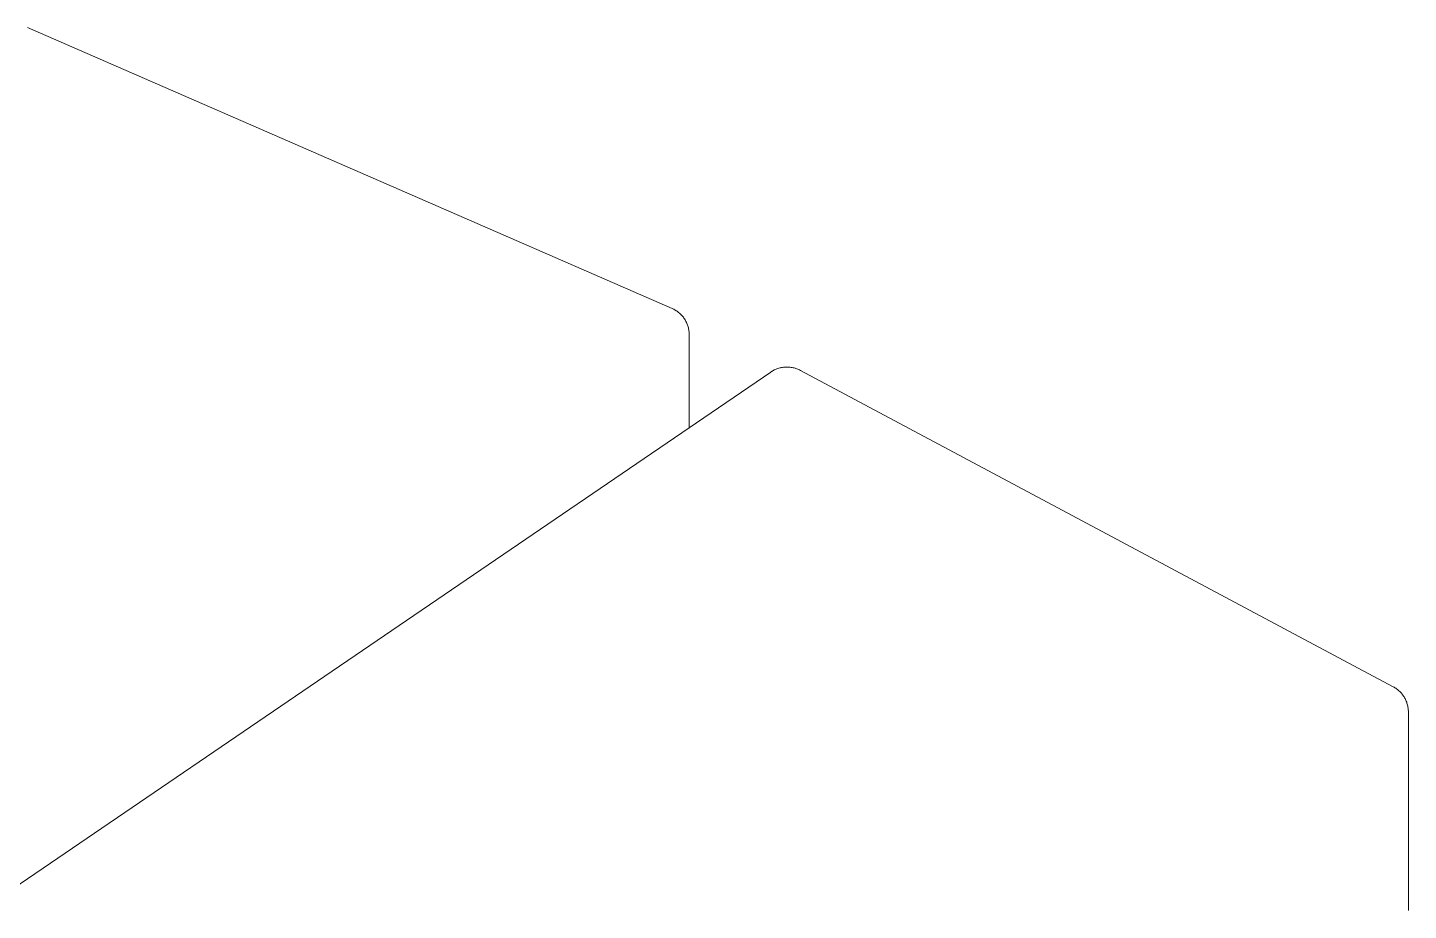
# Model space of a CAD drawing. Header units: millimetres. Extents: x -111 to 4919, y -143 to 3304.
# Drawn here: x 4523 to 4716.1, y 1903.1 to 2026.6 of the extents above; entities that cross this region are included whole.
import ezdxf

# ---------------------------------------------------------------- set-up
doc = ezdxf.new("R2010")
doc.units = ezdxf.units.MM
doc.layers.add('ZANO_R', color=7, linetype='Continuous', lineweight=0)

msp = doc.modelspace()

# ---------------------------------------------------------------- linework, layer by layer
at = {"layer": 'ZANO_R'}
for p, q in [((4522.96, 2026.62), (4613.1, 1987.34)), ((4613.1, 1987.34), (4613.22, 1987.28)), ((4613.22, 1987.28), (4613.34, 1987.22)), ((4613.34, 1987.22), (4613.46, 1987.16)), ((4613.46, 1987.16), (4613.58, 1987.09)), ((4613.58, 1987.09), (4613.7, 1987.01)), ((4613.7, 1987.01), (4613.81, 1986.94)), ((4613.81, 1986.94), (4613.92, 1986.86)), ((4613.92, 1986.86), (4614.03, 1986.77)), ((4614.03, 1986.77), (4614.13, 1986.68)), ((4614.13, 1986.68), (4614.23, 1986.59)), ((4614.23, 1986.59), (4614.33, 1986.5)), ((4614.33, 1986.5), (4614.42, 1986.4)), ((4614.42, 1986.4), (4614.52, 1986.3)), ((4614.52, 1986.3), (4614.6, 1986.19)), ((4614.6, 1986.19), (4614.69, 1986.09)), ((4614.69, 1986.09), (4614.77, 1985.98)), ((4614.77, 1985.98), (4614.85, 1985.86)), ((4614.85, 1985.86), (4614.92, 1985.75)), ((4614.92, 1985.75), (4614.99, 1985.63)), ((4614.99, 1985.63), (4615.05, 1985.51)), ((4615.05, 1985.51), (4615.11, 1985.39)), ((4615.11, 1985.39), (4615.17, 1985.26)), ((4615.17, 1985.26), (4615.22, 1985.14)), ((4615.22, 1985.14), (4615.27, 1985.01)), ((4615.27, 1985.01), (4615.31, 1984.88)), ((4615.31, 1984.88), (4615.35, 1984.75)), ((4615.35, 1984.75), (4615.39, 1984.62)), ((4615.39, 1984.62), (4615.42, 1984.48)), ((4615.42, 1984.48), (4615.44, 1984.35)), ((4615.44, 1984.35), (4615.46, 1984.22)), ((4615.46, 1984.22), (4615.48, 1984.08)), ((4615.48, 1984.08), (4615.49, 1983.94)), ((4615.49, 1983.94), (4615.5, 1983.81)), ((4615.5, 1983.81), (4615.5, 1983.67)), ((4615.5, 1983.67), (4615.5, 1970.65)), ((4341.06, 1783.49), (4626.92, 1978.44)), ((4626.92, 1978.44), (4626.99, 1978.49)), ((4626.99, 1978.49), (4627.06, 1978.53)), ((4627.06, 1978.53), (4627.17, 1978.6)), ((4627.17, 1978.6), (4627.29, 1978.67)), ((4627.29, 1978.67), (4627.41, 1978.73)), ((4627.41, 1978.73), (4627.53, 1978.79)), ((4627.53, 1978.79), (4627.66, 1978.84)), ((4627.66, 1978.84), (4627.78, 1978.89)), ((4627.78, 1978.89), (4627.91, 1978.93)), ((4627.91, 1978.93), (4628.04, 1978.97)), ((4628.04, 1978.97), (4628.17, 1979.01)), ((4628.17, 1979.01), (4628.3, 1979.04)), ((4628.3, 1979.04), (4628.43, 1979.07)), ((4628.43, 1979.07), (4628.57, 1979.09)), ((4628.57, 1979.09), (4628.7, 1979.11)), ((4628.7, 1979.11), (4628.84, 1979.12)), ((4628.84, 1979.12), (4628.97, 1979.13)), ((4628.97, 1979.13), (4629.11, 1979.14)), ((4629.11, 1979.14), (4629.24, 1979.14)), ((4629.24, 1979.14), (4629.38, 1979.13)), ((4629.38, 1979.13), (4629.51, 1979.12)), ((4629.51, 1979.12), (4629.65, 1979.11)), ((4629.65, 1979.11), (4629.78, 1979.09)), ((4629.78, 1979.09), (4629.91, 1979.07)), ((4629.91, 1979.07), (4630.05, 1979.04)), ((4630.05, 1979.04), (4630.18, 1979.01)), ((4630.18, 1979.01), (4630.31, 1978.97)), ((4630.31, 1978.97), (4630.44, 1978.93)), ((4630.44, 1978.93), (4630.57, 1978.89)), ((4630.57, 1978.89), (4630.69, 1978.84)), ((4630.69, 1978.84), (4630.82, 1978.79)), ((4630.82, 1978.79), (4630.94, 1978.73)), ((4630.94, 1978.73), (4631.06, 1978.67)), ((4631.06, 1978.67), (4713.99, 1934.41)), ((4713.99, 1934.41), (4714.11, 1934.34)), ((4714.11, 1934.34), (4714.23, 1934.27)), ((4714.23, 1934.27), (4714.35, 1934.19)), ((4714.35, 1934.19), (4714.46, 1934.11)), ((4714.46, 1934.11), (4714.57, 1934.03)), ((4714.57, 1934.03), (4714.68, 1933.94)), ((4714.68, 1933.94), (4714.79, 1933.85)), ((4714.79, 1933.85), (4714.89, 1933.75)), ((4714.89, 1933.75), (4714.99, 1933.65)), ((4714.99, 1933.65), (4715.08, 1933.55)), ((4715.08, 1933.55), (4715.17, 1933.45)), ((4715.17, 1933.45), (4715.26, 1933.34)), ((4715.26, 1933.34), (4715.35, 1933.23)), ((4715.35, 1933.23), (4715.43, 1933.11)), ((4715.43, 1933.11), (4715.5, 1932.99)), ((4715.5, 1932.99), (4715.57, 1932.87)), ((4715.57, 1932.87), (4715.64, 1932.75)), ((4715.64, 1932.75), (4715.7, 1932.63)), ((4715.7, 1932.63), (4715.76, 1932.5)), ((4715.76, 1932.5), (4715.82, 1932.37)), ((4715.82, 1932.37), (4715.87, 1932.24)), ((4715.87, 1932.24), (4715.91, 1932.11)), ((4715.91, 1932.11), (4715.95, 1931.98)), ((4715.95, 1931.98), (4715.99, 1931.84)), ((4715.99, 1931.84), (4716.02, 1931.71)), ((4716.02, 1931.71), (4716.05, 1931.57)), ((4716.05, 1931.57), (4716.07, 1931.43)), ((4716.07, 1931.43), (4716.09, 1931.29)), ((4716.09, 1931.29), (4716.1, 1931.16)), ((4716.1, 1931.16), (4716.11, 1931.02)), ((4716.11, 1931.02), (4716.11, 1930.88)), ((4716.11, 1930.88), (4716.11, 1903.12))]:
    msp.add_line(p, q, dxfattribs=at)

doc.saveas('drawing.dxf')
